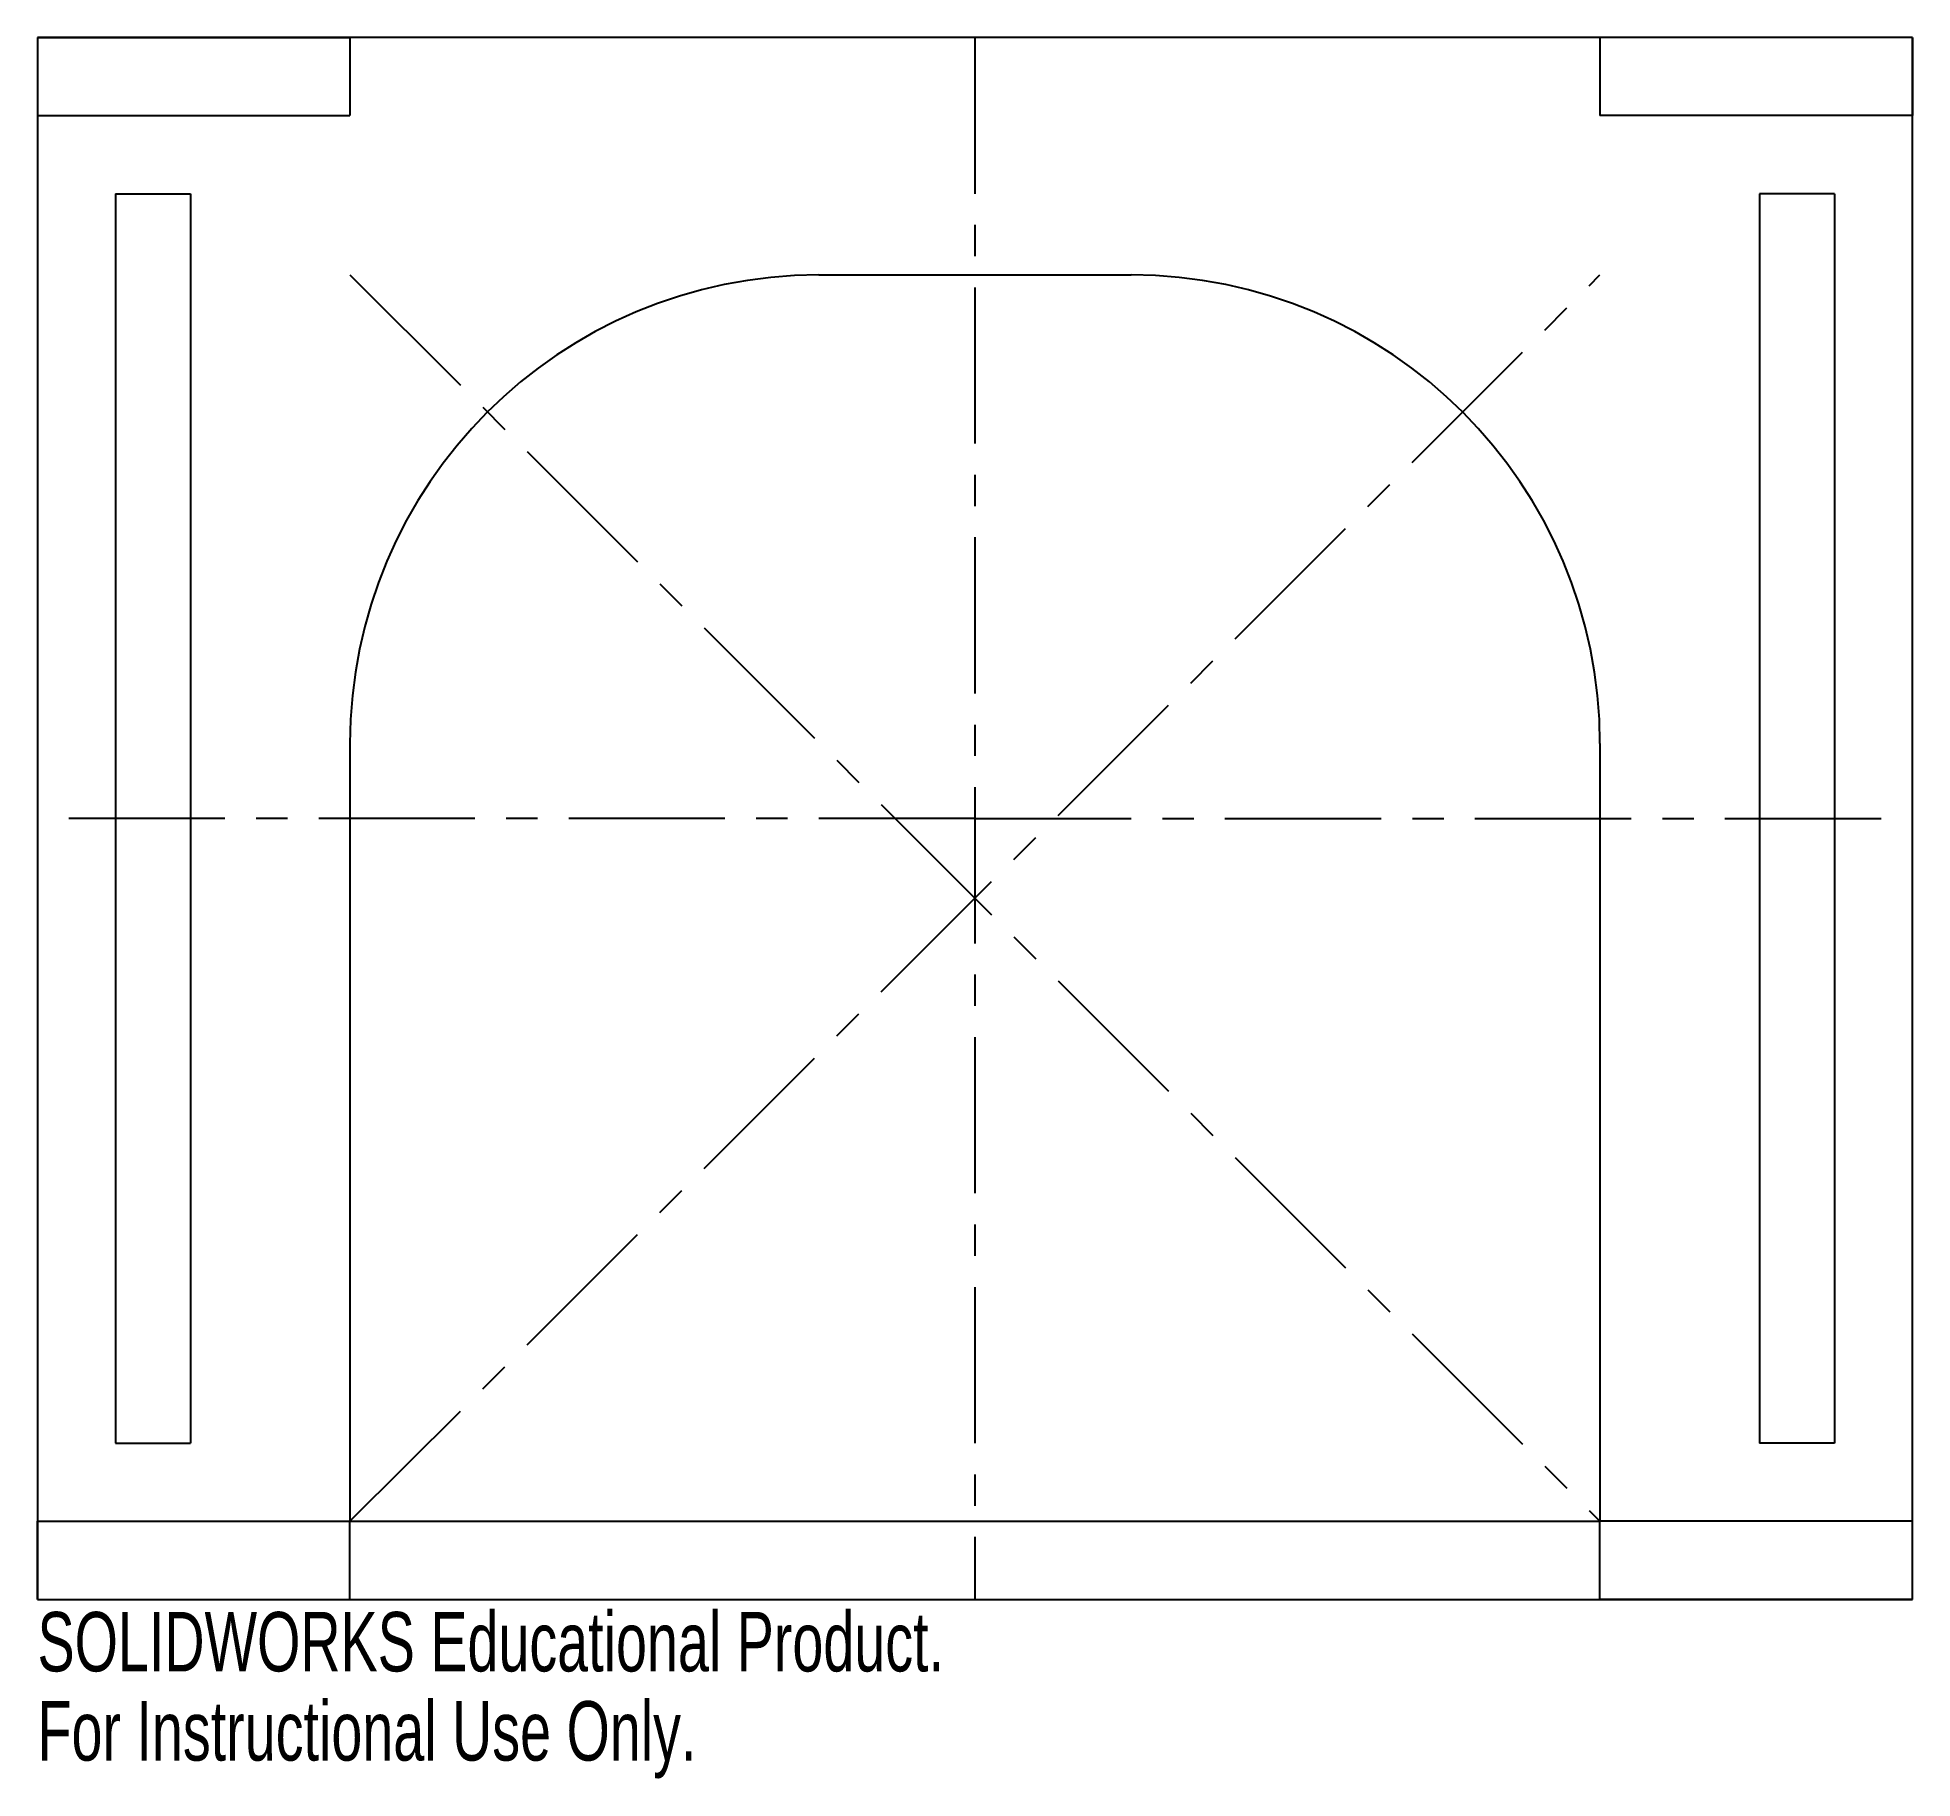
# Model space of a CAD drawing. Header units: inches. Extents: x -3 to 3, y -3.07 to 2.5.
import ezdxf

# ---------------------------------------------------------------- set-up
doc = ezdxf.new("R2010")
doc.units = ezdxf.units.IN
doc.header["$MEASUREMENT"] = 0
doc.header["$PDSIZE"] = -1
doc.linetypes.add('CENTERX2', pattern=[0.8, 0.5, -0.1, 0.1, -0.1])
doc.styles.add('SLDTEXTSTYLE0', font='TXT', dxfattribs={"width": 0.7})

msp = doc.modelspace()

# ---------------------------------------------------------------- linework, layer by layer
at = {"color": 7, "linetype": 'Continuous'}
for p, q in [((-3, 2.5), (-3, 2.25)), ((-3, 2.5), (-2, 2.5)), ((-2, 2.5), (-2, 2.25)), ((3, 2.5), (2, 2.5)), ((2, 2.5), (2, 2.25)), ((3, 2.5), (3, 2.25)), ((-3, 2.25), (-2, 2.25)), ((3, 2.25), (2, 2.25)), ((-2.75, 2), (-2.51, 2)), ((-2.75, 2), (-2.75, -2)), ((-2.51, 2), (-2.51, -2)), ((2.51, 2), (2.51, -2)), ((2.75, 2), (2.51, 2)), ((2.75, 2), (2.75, -2)), ((-0.5, 1.7398), (0.5, 1.7398)), ((-2, 0.2398), (-2, -2.25)), ((2, 0.2398), (2, -2.25)), ((-2.75, -2), (-2.51, -2)), ((2.75, -2), (2.51, -2)), ((-3, -2.5), (-3, -2.25)), ((-3, -2.25), (-2, -2.25)), ((-2, -2.5), (-2, -2.25)), ((-2, -2.25), (2, -2.25)), ((2, -2.5), (2, -2.25)), ((3, -2.25), (2, -2.25)), ((3, -2.5), (3, -2.25)), ((-3, -2.5), (-2, -2.5)), ((3, -2.5), (2, -2.5))]:
    msp.add_line(p, q, dxfattribs=at)
at = {"color": 7, "linetype": 'Continuous', "lineweight": 25}
for p, q in [((-3, 2.5), (-3, -2.5)), ((3, 2.5), (-3, 2.5)), ((3, -2.5), (3, 2.5)), ((-3, -2.5), (3, -2.5))]:
    msp.add_line(p, q, dxfattribs=at)
at = {"color": 7, "linetype": 'CENTERX2'}
for p, q in [((0, 2.5), (0, -2.5)), ((-2, 1.7398), (2, -2.25)), ((-2, -2.25), (2, 1.7398)), ((0, 0), (-3, 0)), ((0, 0), (3, 0))]:
    msp.add_line(p, q, dxfattribs=at)
at = {"color": 7, "linetype": 'Continuous'}
for centre, start, end in [((-0.5, 0.2398), 90, 180), ((0.5, 0.2398), 0, 90)]:
    msp.add_arc(centre, 1.5, start, end, dxfattribs=at)
msp.add_point((0, -0.2551), dxfattribs=at)

# ---------------------------------------------------------------- texts
at = {"color": 7, "linetype": 'Continuous', "char_height": 0.1903, "attachment_point": 1, "style": 'SLDTEXTSTYLE0'}
for s, insert in [('SOLIDWORKS Educational Product.', (-3, -2.5401)), ('For Instructional Use Only.', (-3, -2.8256))]:
    msp.add_mtext(s, dxfattribs=dict(at, insert=insert))

doc.saveas('drawing.dxf')
